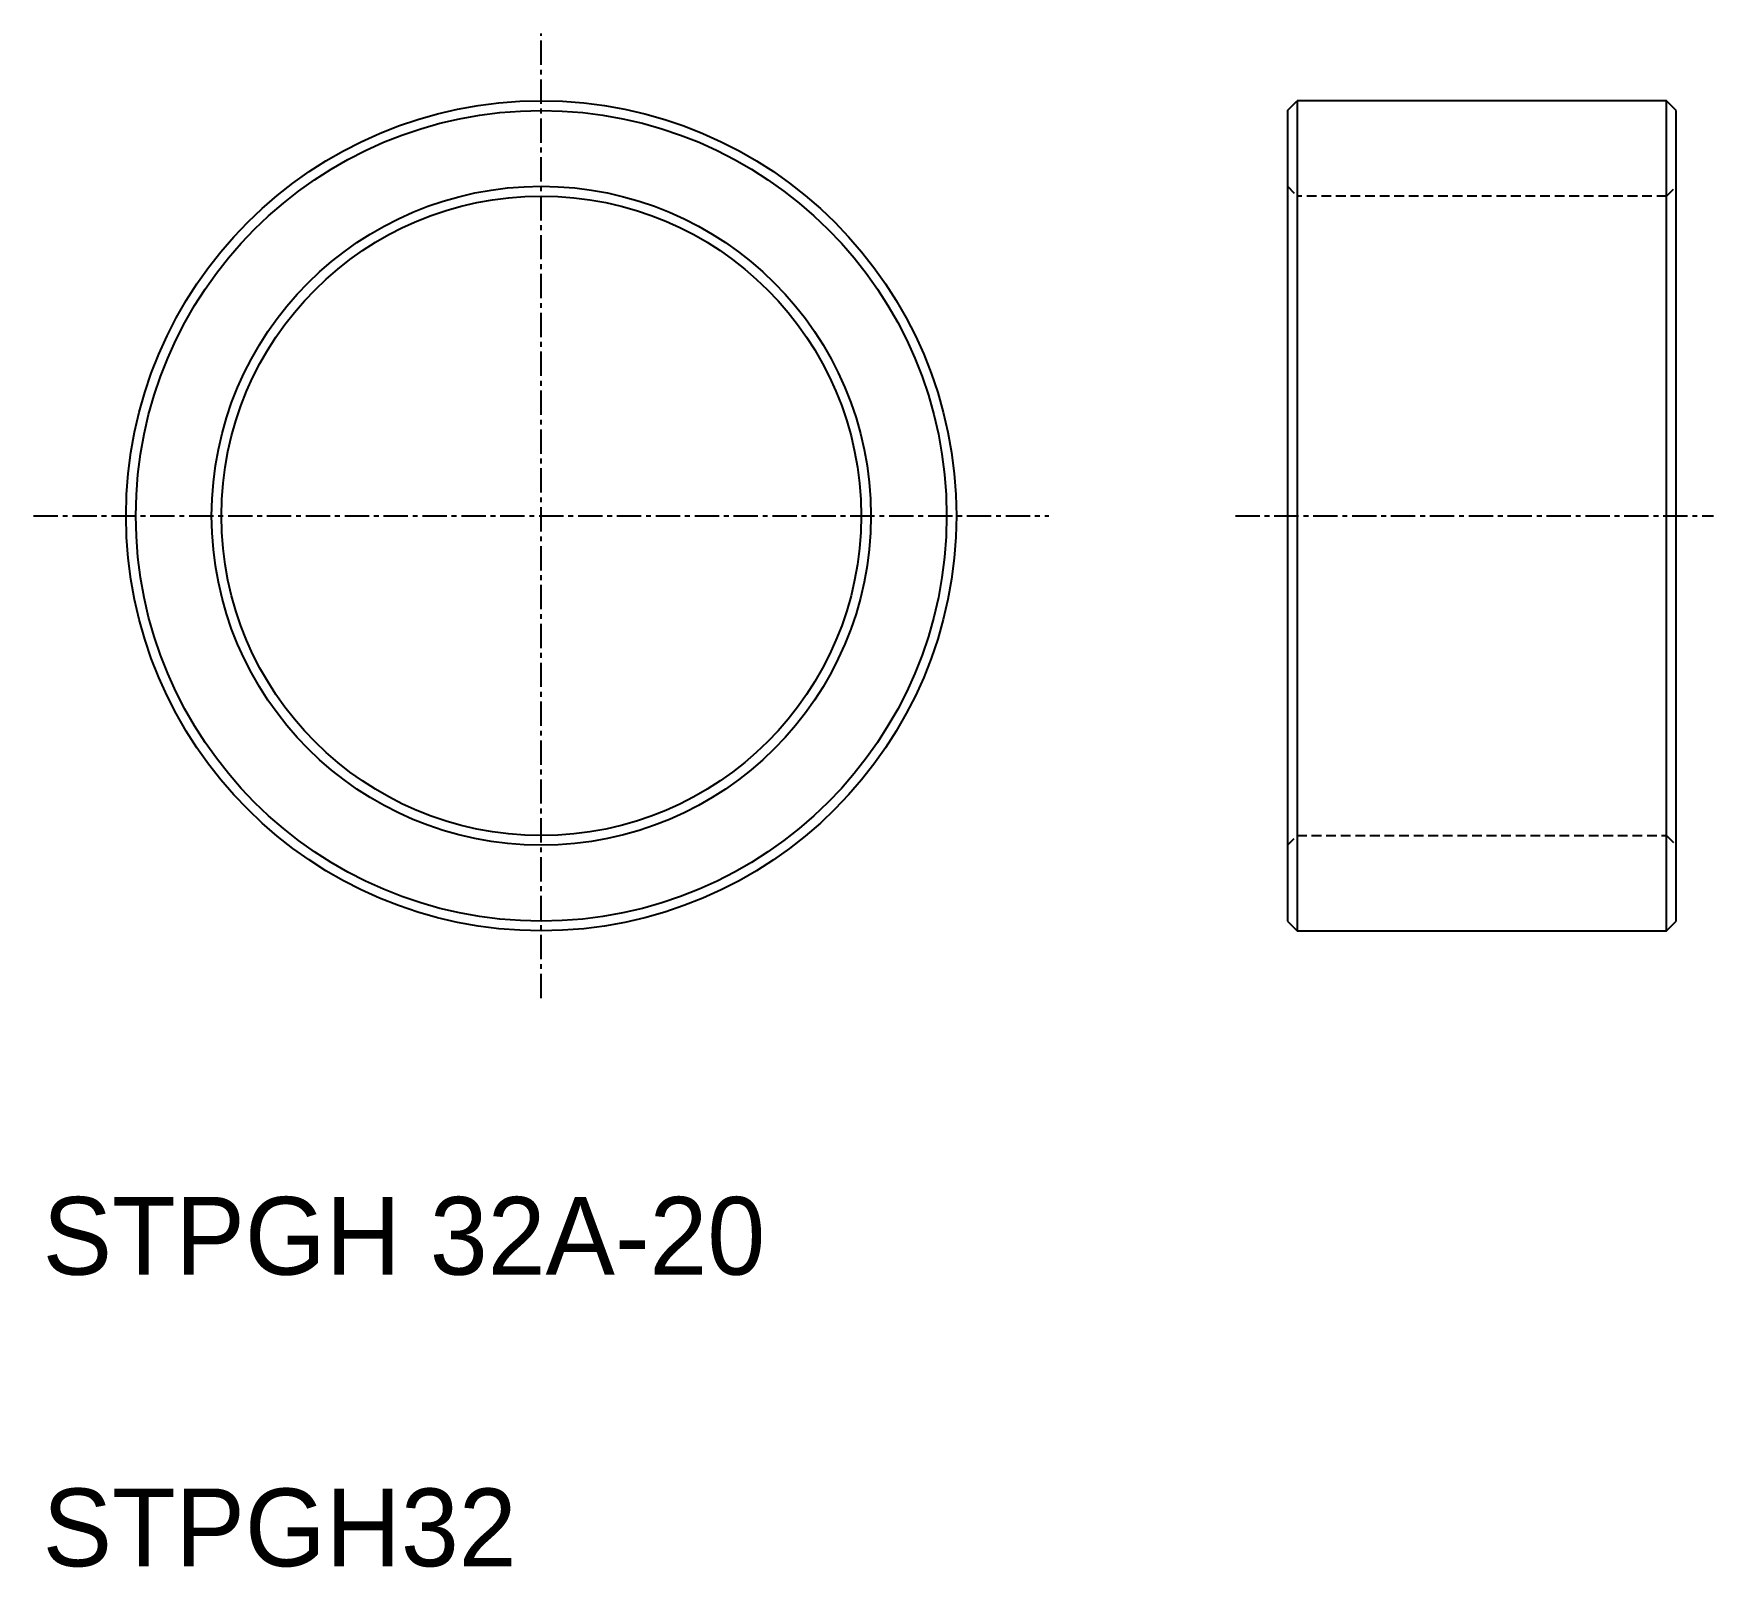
# Model space of a CAD drawing. Extents: x 9.5 to 95.9, y 9.9 to 88.8.
import ezdxf

# ---------------------------------------------------------------- set-up
doc = ezdxf.new("R2010")
doc.units = 0
doc.linetypes.add('CENTER', pattern=[2, 1.25, -0.25, 0.25, -0.25])
doc.linetypes.add('DASHED', pattern=[0.75, 0.5, -0.25])
doc.layers.get('0').update_dxf_attribs({"linetype": 'CONTINUOUS'})
doc.layers.add('CENTER', color=1, linetype='CENTER')

msp = doc.modelspace()

# ---------------------------------------------------------------- linework, layer by layer
at = {"color": 7, "linetype": 'CONTINUOUS'}
for p, q in [((74.012, 84.888), (74.512, 85.388)), ((74.012, 84.888), (74.012, 43.188)), ((93.512, 85.388), (74.512, 85.388)), ((74.512, 85.388), (74.512, 42.688)), ((93.512, 42.688), (93.512, 85.388)), ((94.012, 84.888), (93.512, 85.388)), ((94.012, 43.188), (94.012, 84.888)), ((74.012, 43.188), (74.512, 42.688)), ((74.512, 42.688), (93.512, 42.688)), ((93.512, 42.688), (94.012, 43.188))]:
    msp.add_line(p, q, dxfattribs=at)
at = {"color": 3, "linetype": 'DASHED'}
for p, q in [((74.012, 80.988), (74.512, 80.488)), ((93.512, 80.488), (74.512, 80.488)), ((93.512, 80.488), (94.012, 80.988)), ((74.012, 47.088), (74.512, 47.588)), ((74.512, 47.588), (93.512, 47.588)), ((93.512, 47.588), (94.012, 47.088))]:
    msp.add_line(p, q, dxfattribs=at)
at = {"color": 7, "linetype": 'CONTINUOUS'}
for radius in [21.35, 20.85, 16.95, 16.45]:
    msp.add_circle((35.641, 64.038), radius, dxfattribs=at)
at = {"layer": 'CENTER', "color": 1, "linetype": 'CENTER'}
for p, q in [((35.641, 39.232), (35.641, 88.843)), ((9.534, 64.038), (61.748, 64.038)), ((71.342, 64.038), (95.923, 64.038))]:
    msp.add_line(p, q, dxfattribs=at)

# ---------------------------------------------------------------- texts
at = {"color": 7, "linetype": 'CONTINUOUS'}
for s, p in [('STPGH 32A-20', (10, 25)), ('STPGH32', (10, 10))]:
    msp.add_text(s, height=4, dxfattribs=at).set_placement(p)

doc.saveas('drawing.dxf')
